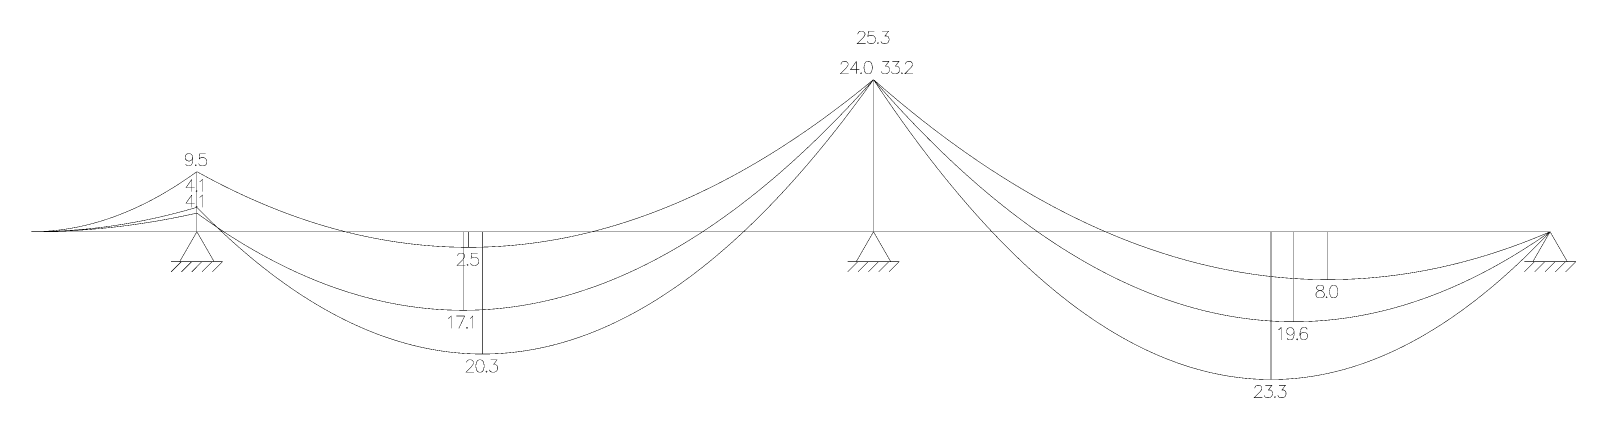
# Model space of a CAD drawing. Header units: millimetres. Extents: x 12132 to 24523, y 5305 to 8244.
import ezdxf

# ---------------------------------------------------------------- set-up
doc = ezdxf.new("R2010")
doc.units = ezdxf.units.MM

# ---------------------------------------------------------------- blocks, each defined once
blk = doc.blocks.new('diag momenti caso 1')
at = {"color": 122, "linetype": 'Continuous', "const_width": 4}
for points in [[(8044.148448, 5243.09993), (8096.155507, 5243.09993), (8067.78802, 5205.275627), (8081.971763, 5205.275627), (8091.427592, 5200.547589), (8096.155507, 5195.819552), (8100.883421, 5181.635438), (8100.883421, 5172.179363), (8096.155507, 5157.995249), (8086.699678, 5148.539173), (8072.515934, 5143.811136), (8058.332191, 5143.811136), (8044.148448, 5148.539173), (8039.420533, 5153.267211), (8034.692619, 5162.723287)], [(8124.522994, 5243.09993), (8176.530053, 5243.09993), (8148.162566, 5205.275627), (8162.346309, 5205.275627), (8171.802138, 5200.547589), (8176.530053, 5195.819552), (8181.257967, 5181.635438), (8181.257967, 5172.179363), (8176.530053, 5157.995249), (8167.074224, 5148.539173), (8152.89048, 5143.811136), (8138.706737, 5143.811136), (8124.522994, 5148.539173), (8119.795079, 5153.267211), (8115.067165, 5162.723287)], [(8228.537112, 5219.459741), (8228.537112, 5224.187779), (8233.265026, 5233.643854), (8237.992941, 5238.371892), (8247.44877, 5243.09993), (8266.360427, 5243.09993), (8275.816256, 5238.371892), (8280.544171, 5233.643854), (8285.272085, 5224.187779), (8285.272085, 5214.731703), (8280.544171, 5205.275627), (8271.088342, 5191.091514), (8223.809197, 5143.811136), (8290, 5143.811136)], [(2546.727462, 4028.702573), (2572.080902, 4010.342074), (2597.434342, 3992.20087), (2622.787782, 3974.278958), (2648.141222, 3956.576341), (2673.494662, 3939.093017), (2698.848102, 3921.828987), (2724.201542, 3904.78425), (2749.554981, 3887.958807), (2774.908421, 3871.352657), (2800.261861, 3854.965801), (2825.615301, 3838.798239), (2850.968741, 3822.84997), (2876.322181, 3807.120995), (2901.675621, 3791.611313), (2927.029061, 3776.320925), (2952.382501, 3761.249831), (2977.735941, 3746.39803), (3003.089381, 3731.765523), (3028.442821, 3717.352309), (3053.796261, 3703.158389), (3079.149701, 3689.183763), (3104.503141, 3675.42843), (3129.856581, 3661.892391), (3155.210021, 3648.575646), (3180.563461, 3635.478194), (3205.9169, 3622.600035), (3231.27034, 3609.941171), (3256.62378, 3597.501599), (3281.97722, 3585.281322), (3307.33066, 3573.280338), (3332.6841, 3561.498647), (3358.03754, 3549.936251), (3383.39098, 3538.593148), (3408.74442, 3527.469338), (3434.09786, 3516.564822), (3459.4513, 3505.8796), (3484.80474, 3495.413671), (3510.15818, 3485.167036), (3535.51162, 3475.139694), (3560.86506, 3465.331646), (3586.2185, 3455.742892), (3611.57194, 3446.373431), (3636.92538, 3437.223264), (3662.278819, 3428.29239), (3687.632259, 3419.58081), (3712.985699, 3411.088524), (3738.339139, 3402.815531), (3763.692579, 3394.761832), (3789.046019, 3386.927427), (3814.399459, 3379.312315), (3839.752899, 3371.916496), (3865.106339, 3364.739972), (3890.459779, 3357.78274), (3915.813219, 3351.044803), (3941.166659, 3344.526159), (3966.520099, 3338.226809), (3991.873539, 3332.146752), (4017.226979, 3326.285989), (4042.580419, 3320.644519), (4067.933859, 3315.222343), (4093.287299, 3310.019461), (4118.640738, 3305.035872), (4143.994178, 3300.271577), (4169.347618, 3295.726575), (4194.701058, 3291.400867), (4220.054498, 3287.294453), (4245.407938, 3283.407332), (4270.761378, 3279.739505), (4296.114818, 3276.290972), (4321.468258, 3273.061732), (4346.821698, 3270.051785), (4372.175138, 3267.261132), (4397.528578, 3264.689773), (4422.882018, 3262.337708), (4448.235458, 3260.204936), (4473.588898, 3258.291457), (4498.942338, 3256.597273), (4524.295778, 3255.122382), (4549.649218, 3253.866784), (4575.002657, 3252.83048), (4600.356097, 3252.01347), (4625.709537, 3251.415753), (4651.062977, 3251.03733), (4676.416417, 3250.8782), (4701.769857, 3250.938364), (4727.123297, 3251.217822), (4752.476737, 3251.716573), (4777.830177, 3252.434618), (4803.183617, 3253.371957), (4828.537057, 3254.528589), (4853.890497, 3255.904514), (4879.243937, 3257.499734), (4904.597377, 3259.314246), (4929.950817, 3261.348053), (4955.304257, 3263.601153), (4980.657697, 3266.073547), (5006.011137, 3268.765234), (5031.364576, 3271.676215), (5056.718016, 3274.806489), (5082.071456, 3278.156057), (5107.424896, 3281.724919), (5132.778336, 3285.513074), (5158.131776, 3289.520523), (5183.485216, 3293.747265), (5208.838656, 3298.193301), (5234.192096, 3302.858631), (5259.545536, 3307.743254), (5284.898976, 3312.847171), (5310.252416, 3318.170382), (5335.605856, 3323.712886), (5360.959296, 3329.474683), (5386.312736, 3335.455775), (5411.666176, 3341.656159), (5437.019616, 3348.075838), (5462.373055, 3354.71481), (5487.726495, 3361.573076), (5513.079935, 3368.650635), (5538.433375, 3375.947488), (5563.786815, 3383.463634), (5589.140255, 3391.199074), (5614.493695, 3399.153808), (5639.847135, 3407.327835), (5665.200575, 3415.721156), (5690.554015, 3424.333771), (5715.907455, 3433.165679), (5741.260895, 3442.21688), (5766.614335, 3451.487376), (5791.967775, 3460.977164), (5817.321215, 3470.686247), (5842.674655, 3480.614623), (5868.028095, 3490.762293), (5893.381535, 3501.129256), (5918.734974, 3511.715513), (5944.088414, 3522.521063), (5969.441854, 3533.545907), (5994.795294, 3544.790045), (6020.148734, 3556.253476), (6045.502174, 3567.936201), (6070.855614, 3579.838219), (6096.209054, 3591.959532), (6121.562494, 3604.300137), (6146.915934, 3616.860036), (6172.269374, 3629.639229), (6197.622814, 3642.637716), (6222.976254, 3655.855496), (6248.329694, 3669.29257), (6273.683134, 3682.948937), (6299.036574, 3696.824598), (6324.390014, 3710.919552), (6349.743454, 3725.2338), (6375.096893, 3739.767342), (6400.450333, 3754.520177), (6425.803773, 3769.492306), (6451.157213, 3784.683728), (6476.510653, 3800.094445), (6501.864093, 3815.724454), (6527.217533, 3831.573757), (6552.570973, 3847.642354), (6577.924413, 3863.930245), (6603.277853, 3880.437429), (6628.631293, 3897.163907), (6653.984733, 3914.109678), (6679.338173, 3931.274743), (6704.691613, 3948.659101), (6730.045053, 3966.262753), (6755.398493, 3984.085699), (6780.751933, 4002.127938), (6806.105373, 4020.389471), (6831.458812, 4038.870298), (6856.812252, 4057.570418), (6882.165692, 4076.489831), (6907.519132, 4095.628539), (6932.872572, 4114.986539), (6958.226012, 4134.563834), (6983.579452, 4154.360422), (7008.932892, 4174.376304), (7034.286332, 4194.611479), (7059.639772, 4215.065948), (7084.993212, 4235.73971), (7110.346652, 4256.632766), (7135.700092, 4277.745116), (7161.053532, 4299.076759), (7186.406972, 4320.627696), (7211.760412, 4342.397927), (7237.113852, 4364.387451), (7262.467292, 4386.596268), (7287.820731, 4409.02438), (7313.174171, 4431.671785), (7338.527611, 4454.538483), (7363.881051, 4477.624475), (7389.234491, 4500.929761), (7414.587931, 4524.45434), (7439.941371, 4548.198213), (7465.294811, 4572.161379), (7490.648251, 4596.343839), (7516.001691, 4620.745593), (7541.355131, 4645.36664), (7566.708571, 4670.206981), (7592.062011, 4695.266616), (7617.415451, 4720.545544), (7642.768891, 4746.043766), (7668.122331, 4771.761281), (7693.475771, 4797.69809), (7718.829211, 4823.854192), (7744.18265, 4850.229588), (7769.53609, 4876.824278), (7794.88953, 4903.638261), (7820.24297, 4930.671538), (7845.59641, 4957.924109), (7870.94985, 4985.395973), (7896.30329, 5013.08713), (7921.65673, 5040.997582), (7947.01017, 5069.127327), (7972.36361, 5097.476365)], [(7972.36361, 5097.476365), (7997.71705, 5068.42986), (8023.07049, 5039.602648), (8048.42393, 5010.994729), (8073.77737, 4982.606105), (8099.13081, 4954.436774), (8124.48425, 4926.486736), (8149.83769, 4898.755992), (8175.19113, 4871.244542), (8200.544569, 4843.952385), (8225.898009, 4816.879522), (8251.251449, 4790.025953), (8276.604889, 4763.391677), (8301.958329, 4736.976695), (8327.311769, 4710.781006), (8352.665209, 4684.804611), (8378.018649, 4659.047509), (8403.372089, 4633.509701), (8428.725529, 4608.191187), (8454.078969, 4583.091967), (8479.432409, 4558.212039), (8504.785849, 4533.551406), (8530.139289, 4509.110066), (8555.492729, 4484.88802), (8580.846169, 4460.885267), (8606.199609, 4437.101808), (8631.553049, 4413.537643), (8656.906488, 4390.192771), (8682.259928, 4367.067192), (8707.613368, 4344.160908), (8732.966808, 4321.473917), (8758.320248, 4299.006219), (8783.673688, 4276.757815), (8809.027128, 4254.728705), (8834.380568, 4232.918888), (8859.734008, 4211.328365), (8885.087448, 4189.957136), (8910.440888, 4168.8052), (8935.794328, 4147.872558), (8961.147768, 4127.159209), (8986.501208, 4106.665154), (9011.854648, 4086.390392), (9037.208088, 4066.334925), (9062.561528, 4046.49875), (9087.914968, 4026.88187), (9113.268407, 4007.484283), (9138.621847, 3988.305989), (9163.975287, 3969.346989), (9189.328727, 3950.607283), (9214.682167, 3932.08687), (9240.035607, 3913.785751), (9265.389047, 3895.703926), (9290.742487, 3877.841394), (9316.095927, 3860.198156), (9341.449367, 3842.774211), (9366.802807, 3825.56956), (9392.156247, 3808.584202), (9417.509687, 3791.818139), (9442.863127, 3775.271368), (9468.216567, 3758.943892), (9493.570007, 3742.835709), (9518.923447, 3726.946819), (9544.276886, 3711.277223), (9569.630326, 3695.826921), (9594.983766, 3680.595912), (9620.337206, 3665.584197), (9645.690646, 3650.791776), (9671.044086, 3636.218648), (9696.397526, 3621.864814), (9721.750966, 3607.730273), (9747.104406, 3593.815026), (9772.457846, 3580.119072), (9797.811286, 3566.642413), (9823.164726, 3553.385046), (9848.518166, 3540.346974), (9873.871606, 3527.528195), (9899.225046, 3514.928709), (9924.578486, 3502.548517), (9949.931926, 3490.387619), (9975.285366, 3478.446014), (10000.638805, 3466.723703), (10025.992245, 3455.220686), (10051.345685, 3443.936962), (10076.699125, 3432.872532), (10102.052565, 3422.027395), (10127.406005, 3411.401552), (10152.759445, 3400.995002), (10178.112885, 3390.807747), (10203.466325, 3380.839784), (10228.819765, 3371.091116), (10254.173205, 3361.561741), (10279.526645, 3352.251659), (10304.880085, 3343.160871), (10330.233525, 3334.289377), (10355.586965, 3325.637176), (10380.940405, 3317.204269), (10406.293845, 3308.990656), (10431.647285, 3300.996336), (10457.000724, 3293.22131), (10482.354164, 3285.665577), (10507.707604, 3278.329138), (10533.061044, 3271.211993), (10558.414484, 3264.314141), (10583.767924, 3257.635582), (10609.121364, 3251.176318), (10634.474804, 3244.936347), (10659.828244, 3238.915669), (10685.181684, 3233.114285), (10710.535124, 3227.532195), (10735.888564, 3222.169398), (10761.242004, 3217.025895), (10786.595444, 3212.101686), (10811.948884, 3207.39677), (10837.302324, 3202.911148), (10862.655764, 3198.644819), (10888.009204, 3194.597784), (10913.362643, 3190.770043), (10938.716083, 3187.161595), (10964.069523, 3183.772441), (10989.422963, 3180.60258), (11014.776403, 3177.652013), (11040.129843, 3174.920739), (11065.483283, 3172.40876), (11090.836723, 3170.116073), (11116.190163, 3168.042681), (11141.543603, 3166.188582), (11166.897043, 3164.553776), (11192.250483, 3163.138264), (11217.603923, 3161.942046), (11242.957363, 3160.965121), (11268.310803, 3160.20749), (11293.664243, 3159.669153), (11319.017683, 3159.350109), (11344.371123, 3159.250359), (11369.724562, 3159.369902), (11395.078002, 3159.708739), (11420.431442, 3160.26687), (11445.784882, 3161.044294), (11471.138322, 3162.041012), (11496.491762, 3163.257023), (11521.845202, 3164.692328), (11547.198642, 3166.346926), (11572.552082, 3168.220819), (11597.905522, 3170.314004), (11623.258962, 3172.626484), (11648.612402, 3175.158257), (11673.965842, 3177.909323), (11699.319282, 3180.879683), (11724.672722, 3184.069337), (11750.026162, 3187.478284), (11775.379602, 3191.106525), (11800.733042, 3194.95406), (11826.086481, 3199.020888), (11851.439921, 3203.30701), (11876.793361, 3207.812425), (11902.146801, 3212.537134), (11927.500241, 3217.481137), (11952.853681, 3222.644433), (11978.207121, 3228.027023), (12003.560561, 3233.628906), (12028.914001, 3239.450083), (12054.267441, 3245.490553), (12079.620881, 3251.750318), (12104.974321, 3258.229375), (12130.327761, 3264.927727), (12155.681201, 3271.845372), (12181.034641, 3278.98231), (12206.388081, 3286.338542), (12231.741521, 3293.914068), (12257.094961, 3301.708888), (12282.4484, 3309.723001), (12307.80184, 3317.956407), (12333.15528, 3326.409107), (12358.50872, 3335.081101), (12383.86216, 3343.972388), (12409.2156, 3353.082969), (12434.56904, 3362.412844), (12459.92248, 3371.962012), (12485.27592, 3381.730474), (12510.62936, 3391.718229), (12535.9828, 3401.925278), (12561.33624, 3412.351621), (12586.68968, 3422.997257), (12612.04312, 3433.862187), (12637.39656, 3444.94641), (12662.75, 3456.249927), (12688.10344, 3467.772737), (12713.45688, 3479.514842), (12738.810319, 3491.476239), (12764.163759, 3503.656931), (12789.517199, 3516.056916), (12814.870639, 3528.676194), (12840.224079, 3541.514766), (12865.577519, 3554.572632), (12890.930959, 3567.849792), (12916.284399, 3581.346245), (12941.637839, 3595.061991), (12966.991279, 3608.997031), (12992.344719, 3623.151365), (13017.698159, 3637.524992), (13043.051599, 3652.117913), (13068.405039, 3666.930128), (13093.758479, 3681.961636), (13119.111919, 3697.212438), (13144.465359, 3712.682533), (13169.818799, 3728.371922), (13195.172238, 3744.280605), (13220.525678, 3760.408581), (13245.879118, 3776.755851), (13271.232558, 3793.322414), (13296.585998, 3810.108271), (13321.939438, 3827.113422), (13347.292878, 3844.337866), (13372.646318, 3861.781604), (13397.999758, 3879.444635)], [(7972.36361, 3879.444635), (7972.36361, 5097.476365)], [(8200.169625, 5153.267211), (8195.441711, 5148.539173), (8200.169625, 5143.811136), (8204.897539, 5148.539173), (8200.169625, 5153.267211)], [(2506.540189, 4174.326138), (2459.261044, 4108.133608), (2530.179761, 4108.133608)], [(2506.540189, 4174.326138), (2506.540189, 4075.037343)], [(2568.003077, 4155.413986), (2577.458906, 4160.142024), (2591.642649, 4174.326138), (2591.642649, 4075.037343)], [(2546.727462, 4028.702573), (2521.657137, 4023.123333), (2496.586812, 4017.650365), (2471.516487, 4012.283668), (2446.446162, 4007.023243), (2421.375837, 4001.869088), (2396.305512, 3996.821205), (2371.235188, 3991.879593), (2346.164863, 3987.044252), (2321.094538, 3982.315182), (2296.024213, 3977.692384), (2270.953888, 3973.175857), (2245.883563, 3968.765601), (2220.813238, 3964.461616), (2195.742913, 3960.263903), (2170.672588, 3956.172461), (2145.602263, 3952.18729), (2120.531939, 3948.30839), (2095.461614, 3944.535761), (2070.391289, 3940.869404), (2045.320964, 3937.309318), (2020.250639, 3933.855503), (1995.180314, 3930.507959), (1970.109989, 3927.266687), (1945.039664, 3924.131686), (1919.969339, 3921.102956), (1894.899014, 3918.180497), (1869.82869, 3915.36431), (1844.758365, 3912.654393), (1819.68804, 3910.050748), (1794.617715, 3907.553374), (1769.54739, 3905.162272), (1744.477065, 3902.87744), (1719.40674, 3900.69888), (1694.336415, 3898.626591), (1669.26609, 3896.660574), (1644.195765, 3894.800827), (1619.12544, 3893.047352), (1594.055116, 3891.400148), (1568.984791, 3889.859215), (1543.914466, 3888.424554), (1518.844141, 3887.096163), (1493.773816, 3885.874044), (1468.703491, 3884.758196), (1443.633166, 3883.74862), (1418.562841, 3882.845314), (1393.492516, 3882.04828), (1368.422191, 3881.357517), (1343.351867, 3880.773025), (1318.281542, 3880.294805), (1293.211217, 3879.922855), (1268.140892, 3879.657177), (1243.070567, 3879.497771), (1218.000242, 3879.444635)], [(2544.363505, 4084.493419), (2539.63559, 4079.765381), (2544.363505, 4075.037343), (2549.091419, 4079.765381), (2544.363505, 4084.493419)], [(2546.727462, 3879.444635), (2546.727462, 4028.702573)], [(4682.137322, 3879.444635), (4682.137322, 3250.872617)], [(11343.226942, 3879.444635), (11343.226942, 3159.250135)], [(11217.937208, 3094.003214), (11227.393037, 3098.731251), (11241.576781, 3112.915365), (11241.576781, 3013.626571)], [(11345.590899, 3079.8191), (11340.862984, 3065.634987), (11331.407155, 3056.178911), (11317.223412, 3051.450873), (11312.495497, 3051.450873), (11298.311754, 3056.178911), (11288.855925, 3065.634987), (11284.128011, 3079.8191), (11284.128011, 3084.547138), (11288.855925, 3098.731251), (11298.311754, 3108.187327), (11312.495497, 3112.915365), (11317.223412, 3112.915365), (11331.407155, 3108.187327), (11340.862984, 3098.731251), (11345.590899, 3079.8191), (11345.590899, 3056.178911), (11340.862984, 3032.538722), (11331.407155, 3018.354609), (11317.223412, 3013.626571), (11307.767583, 3013.626571), (11293.58384, 3018.354609), (11288.855925, 3027.810684)], [(11449.605017, 3098.731251), (11444.877102, 3108.187327), (11430.693359, 3112.915365), (11421.23753, 3112.915365), (11407.053787, 3108.187327), (11397.597958, 3094.003214), (11392.870043, 3070.363025), (11392.870043, 3046.722835), (11397.597958, 3027.810684), (11407.053787, 3018.354609), (11421.23753, 3013.626571), (11425.965445, 3013.626571), (11440.149188, 3018.354609), (11449.605017, 3027.810684), (11454.332931, 3041.994798), (11454.332931, 3046.722835), (11449.605017, 3060.906949), (11440.149188, 3070.363025), (11425.965445, 3075.091062), (11421.23753, 3075.091062), (11407.053787, 3070.363025), (11397.597958, 3060.906949), (11392.870043, 3046.722835)], [(11369.230471, 3023.082646), (11364.502557, 3018.354609), (11369.230471, 3013.626571), (11373.958386, 3018.354609), (11369.230471, 3023.082646)]]:
    blk.add_lwpolyline(points, dxfattribs=at)
at = {"color": 56, "linetype": 'Continuous', "const_width": 4}
for points in [[(2546.727462, 3879.444635), (1218.000242, 3879.444635)], [(2546.727462, 3879.444635), (7972.36361, 3879.444635)], [(7972.36361, 3879.444635), (13397.999758, 3879.444635)]]:
    blk.add_lwpolyline(points, dxfattribs=at)
at = {"color": 170, "linetype": 'Continuous', "const_width": 4}
for points in [[(1218.000242, 3879.444635), (1218.000242, 3879.444635)], [(1218.000242, 3879.444635), (1218.000242, 3879.444635)], [(13397.999758, 3879.444635), (13397.999758, 3879.444635)]]:
    blk.add_lwpolyline(points, dxfattribs=at)
at = {"color": 96, "linetype": 'Continuous', "const_width": 4}
for points in [[(2408.831336, 3640.593029), (2546.727462, 3879.444635), (2684.623588, 3640.593029)], [(7834.467484, 3640.593029), (7972.36361, 3879.444635), (8110.259736, 3640.593029)], [(13260.103632, 3640.593029), (13397.999758, 3879.444635), (13535.895884, 3640.593029)], [(2339.885341, 3640.593029), (2753.569583, 3640.593029)], [(2422.623844, 3640.593029), (2339.885341, 3557.852368)], [(2505.362347, 3640.593029), (2422.623844, 3557.852368)], [(2588.10085, 3640.593029), (2505.362347, 3557.852368)], [(2670.839353, 3640.593029), (2588.10085, 3557.852368)], [(2753.577857, 3640.593029), (2670.839353, 3557.852368)], [(7765.521489, 3640.593029), (8179.205731, 3640.593029)], [(7848.259992, 3640.593029), (7765.521489, 3557.852368)], [(7930.998495, 3640.593029), (7848.259992, 3557.852368)], [(8013.736998, 3640.593029), (7930.998495, 3557.852368)], [(8096.475502, 3640.593029), (8013.736998, 3557.852368)], [(8179.214005, 3640.593029), (8096.475502, 3557.852368)], [(13191.157637, 3640.593029), (13604.841879, 3640.593029)], [(13273.89614, 3640.593029), (13191.157637, 3557.852368)], [(13356.634643, 3640.593029), (13273.89614, 3557.852368)], [(13439.373146, 3640.593029), (13356.634643, 3557.852368)], [(13522.11165, 3640.593029), (13439.373146, 3557.852368)], [(13604.850153, 3640.593029), (13522.11165, 3557.852368)]]:
    blk.add_lwpolyline(points, dxfattribs=at)
at = {"linetype": 'Continuous', "const_width": 4}
for points in [[(4561.575504, 3185.625696), (4571.031333, 3190.353733), (4585.215076, 3204.537847), (4585.215076, 3105.249053)], [(4627.766306, 3204.537847), (4693.957109, 3204.537847)], [(4693.957109, 3204.537847), (4646.677964, 3105.249053)], [(4712.868766, 3114.705128), (4708.140852, 3109.977091), (4712.868766, 3105.249053), (4717.596681, 3109.977091), (4712.868766, 3114.705128)], [(4736.508339, 3185.625696), (4745.964168, 3190.353733), (4760.147911, 3204.537847), (4760.147911, 3105.249053)]]:
    blk.add_lwpolyline(points, dxfattribs=at)
blk = doc.blocks.new('diag momenti caso 2')
at = {"linetype": 'Continuous', "const_width": 4}
for points in [[(7712.345962, 5219.459741), (7712.345962, 5224.187779), (7717.073877, 5233.643854), (7721.801791, 5238.371892), (7731.25762, 5243.09993), (7750.169278, 5243.09993), (7759.625107, 5238.371892), (7764.353021, 5233.643854), (7769.080936, 5224.187779), (7769.080936, 5214.731703), (7764.353021, 5205.275627), (7754.897192, 5191.091514), (7707.618048, 5143.811136), (7773.80885, 5143.811136)], [(7835.271738, 5243.09993), (7787.992594, 5176.9074), (7858.911311, 5176.9074)], [(7835.271738, 5243.09993), (7835.271738, 5143.811136)], [(7925.102113, 5243.09993), (7910.91837, 5238.371892), (7901.462541, 5224.187779), (7896.734626, 5200.547589), (7896.734626, 5186.363476), (7901.462541, 5162.723287), (7910.91837, 5148.539173), (7925.102113, 5143.811136), (7934.557942, 5143.811136), (7948.741685, 5148.539173), (7958.197514, 5162.723287), (7962.925429, 5186.363476), (7962.925429, 5200.547589), (7958.197514, 5224.187779), (7948.741685, 5238.371892), (7934.557942, 5243.09993), (7925.102113, 5243.09993)], [(2546.727462, 4360.580246), (2572.080902, 4346.573559), (2597.434342, 4332.730723), (2622.787782, 4319.051737), (2648.141222, 4305.536603), (2673.494662, 4292.18532), (2698.848102, 4278.997888), (2724.201542, 4265.974306), (2749.554981, 4253.114576), (2774.908421, 4240.418696), (2800.261861, 4227.886668), (2825.615301, 4215.51849), (2850.968741, 4203.314164), (2876.322181, 4191.273688), (2901.675621, 4179.397064), (2927.029061, 4167.68429), (2952.382501, 4156.135367), (2977.735941, 4144.750295), (3003.089381, 4133.529074), (3028.442821, 4122.471705), (3053.796261, 4111.578186), (3079.149701, 4100.848518), (3104.503141, 4090.282701), (3129.856581, 4079.880735), (3155.210021, 4069.64262), (3180.563461, 4059.568355), (3205.9169, 4049.657942), (3231.27034, 4039.91138), (3256.62378, 4030.328669), (3281.97722, 4020.909808), (3307.33066, 4011.654799), (3332.6841, 4002.563641), (3358.03754, 3993.636333), (3383.39098, 3984.872877), (3408.74442, 3976.273271), (3434.09786, 3967.837517), (3459.4513, 3959.565613), (3484.80474, 3951.457561), (3510.15818, 3943.513359), (3535.51162, 3935.733008), (3560.86506, 3928.116508), (3586.2185, 3920.663859), (3611.57194, 3913.375062), (3636.92538, 3906.250115), (3662.278819, 3899.289019), (3687.632259, 3892.491774), (3712.985699, 3885.85838), (3738.339139, 3879.388837), (3763.692579, 3873.083145), (3789.046019, 3866.941303), (3814.399459, 3860.963313), (3839.752899, 3855.149174), (3865.106339, 3849.498886), (3890.459779, 3844.012448), (3915.813219, 3838.689862), (3941.166659, 3833.531126), (3966.520099, 3828.536242), (3991.873539, 3823.705208), (4017.226979, 3819.038026), (4042.580419, 3814.534694), (4067.933859, 3810.195214), (4093.287299, 3806.019584), (4118.640738, 3802.007805), (4143.994178, 3798.159878), (4169.347618, 3794.475801), (4194.701058, 3790.955575), (4220.054498, 3787.5992), (4245.407938, 3784.406676), (4270.761378, 3781.378003), (4296.114818, 3778.513181), (4321.468258, 3775.81221), (4346.821698, 3773.27509), (4372.175138, 3770.901821), (4397.528578, 3768.692402), (4422.882018, 3766.646835), (4448.235458, 3764.765119), (4473.588898, 3763.047254), (4498.942338, 3761.493239), (4524.295778, 3760.103076), (4549.649218, 3758.876763), (4575.002657, 3757.814302), (4600.356097, 3756.915691), (4625.709537, 3756.180932), (4651.062977, 3755.610023), (4676.416417, 3755.202965), (4701.769857, 3754.959759), (4727.123297, 3754.880403), (4752.476737, 3754.964898), (4777.830177, 3755.213244), (4803.183617, 3755.625441), (4828.537057, 3756.201489), (4853.890497, 3756.941388), (4879.243937, 3757.845138), (4904.597377, 3758.912739), (4929.950817, 3760.144191), (4955.304257, 3761.539494), (4980.657697, 3763.098648), (5006.011137, 3764.821653), (5031.364576, 3766.708508), (5056.718016, 3768.759215), (5082.071456, 3770.973773), (5107.424896, 3773.352181), (5132.778336, 3775.894441), (5158.131776, 3778.600551), (5183.485216, 3781.470513), (5208.838656, 3784.504325), (5234.192096, 3787.701989), (5259.545536, 3791.063503), (5284.898976, 3794.588868), (5310.252416, 3798.278084), (5335.605856, 3802.131152), (5360.959296, 3806.14807), (5386.312736, 3810.328839), (5411.666176, 3814.673459), (5437.019616, 3819.18193), (5462.373055, 3823.854252), (5487.726495, 3828.690425), (5513.079935, 3833.690449), (5538.433375, 3838.854324), (5563.786815, 3844.18205), (5589.140255, 3849.673626), (5614.493695, 3855.329054), (5639.847135, 3861.148333), (5665.200575, 3867.131462), (5690.554015, 3873.278443), (5715.907455, 3879.589274), (5741.260895, 3886.063957), (5766.614335, 3892.70249), (5791.967775, 3899.504875), (5817.321215, 3906.47111), (5842.674655, 3913.601197), (5868.028095, 3920.895134), (5893.381535, 3928.352922), (5918.734974, 3935.974561), (5944.088414, 3943.760052), (5969.441854, 3951.709393), (5994.795294, 3959.822585), (6020.148734, 3968.099628), (6045.502174, 3976.540522), (6070.855614, 3985.145267), (6096.209054, 3993.913863), (6121.562494, 4002.846309), (6146.915934, 4011.942607), (6172.269374, 4021.202756), (6197.622814, 4030.626756), (6222.976254, 4040.214607), (6248.329694, 4049.966308), (6273.683134, 4059.881861), (6299.036574, 4069.961264), (6324.390014, 4080.204519), (6349.743454, 4090.611624), (6375.096893, 4101.182581), (6400.450333, 4111.917388), (6425.803773, 4122.816046), (6451.157213, 4133.878556), (6476.510653, 4145.104916), (6501.864093, 4156.495127), (6527.217533, 4168.049189), (6552.570973, 4179.767103), (6577.924413, 4191.648867), (6603.277853, 4203.694482), (6628.631293, 4215.903948), (6653.984733, 4228.277265), (6679.338173, 4240.814433), (6704.691613, 4253.515451), (6730.045053, 4266.380321), (6755.398493, 4279.409042), (6780.751933, 4292.601614), (6806.105373, 4305.958037), (6831.458812, 4319.47831), (6856.812252, 4333.162435), (6882.165692, 4347.01041), (6907.519132, 4361.022237), (6932.872572, 4375.197914), (6958.226012, 4389.537443), (6983.579452, 4404.040822), (7008.932892, 4418.708053), (7034.286332, 4433.539134), (7059.639772, 4448.534066), (7084.993212, 4463.692849), (7110.346652, 4479.015484), (7135.700092, 4494.501969), (7161.053532, 4510.152305), (7186.406972, 4525.966492), (7211.760412, 4541.94453), (7237.113852, 4558.086419), (7262.467292, 4574.392159), (7287.820731, 4590.86175), (7313.174171, 4607.495191), (7338.527611, 4624.292484), (7363.881051, 4641.253628), (7389.234491, 4658.378623), (7414.587931, 4675.667468), (7439.941371, 4693.120165), (7465.294811, 4710.736713), (7490.648251, 4728.517111), (7516.001691, 4746.461361), (7541.355131, 4764.569461), (7566.708571, 4782.841412), (7592.062011, 4801.277215), (7617.415451, 4819.876868), (7642.768891, 4838.640372), (7668.122331, 4857.567728), (7693.475771, 4876.658934), (7718.829211, 4895.913991), (7744.18265, 4915.332899), (7769.53609, 4934.915658), (7794.88953, 4954.662268), (7820.24297, 4974.572729), (7845.59641, 4994.647041), (7870.94985, 5014.885204), (7896.30329, 5035.287218), (7921.65673, 5055.853083), (7947.01017, 5076.582798), (7972.36361, 5097.476365)], [(7873.095054, 5153.267211), (7868.36714, 5148.539173), (7873.095054, 5143.811136), (7877.822968, 5148.539173), (7873.095054, 5153.267211)], [(7972.36361, 5097.476365), (7997.71705, 5059.438051), (8023.07049, 5021.703461), (8048.42393, 4984.272595), (8073.77737, 4947.145452), (8099.13081, 4910.322033), (8124.48425, 4873.802338), (8149.83769, 4837.586367), (8175.19113, 4801.674119), (8200.544569, 4766.065595), (8225.898009, 4730.760795), (8251.251449, 4695.759719), (8276.604889, 4661.062366), (8301.958329, 4626.668737), (8327.311769, 4592.578831), (8352.665209, 4558.79265), (8378.018649, 4525.310192), (8403.372089, 4492.131458), (8428.725529, 4459.256447), (8454.078969, 4426.685161), (8479.432409, 4394.417598), (8504.785849, 4362.453758), (8530.139289, 4330.793643), (8555.492729, 4299.437251), (8580.846169, 4268.384583), (8606.199609, 4237.635639), (8631.553049, 4207.190418), (8656.906488, 4177.048921), (8682.259928, 4147.211148), (8707.613368, 4117.677098), (8732.966808, 4088.446773), (8758.320248, 4059.520171), (8783.673688, 4030.897292), (8809.027128, 4002.578138), (8834.380568, 3974.562707), (8859.734008, 3946.851), (8885.087448, 3919.443016), (8910.440888, 3892.338757), (8935.794328, 3865.538221), (8961.147768, 3839.041409), (8986.501208, 3812.84832), (9011.854648, 3786.958955), (9037.208088, 3761.373314), (9062.561528, 3736.091397), (9087.914968, 3711.113203), (9113.268407, 3686.438734), (9138.621847, 3662.067987), (9163.975287, 3638.000965), (9189.328727, 3614.237666), (9214.682167, 3590.778091), (9240.035607, 3567.62224), (9265.389047, 3544.770113), (9290.742487, 3522.221709), (9316.095927, 3499.977029), (9341.449367, 3478.036072), (9366.802807, 3456.39884), (9392.156247, 3435.065331), (9417.509687, 3414.035546), (9442.863127, 3393.309484), (9468.216567, 3372.887147), (9493.570007, 3352.768533), (9518.923447, 3332.953642), (9544.276886, 3313.442476), (9569.630326, 3294.235033), (9594.983766, 3275.331314), (9620.337206, 3256.731319), (9645.690646, 3238.435047), (9671.044086, 3220.442499), (9696.397526, 3202.753675), (9721.750966, 3185.368574), (9747.104406, 3168.287198), (9772.457846, 3151.509545), (9797.811286, 3135.035615), (9823.164726, 3118.86541), (9848.518166, 3102.998928), (9873.871606, 3087.43617), (9899.225046, 3072.177135), (9924.578486, 3057.221825), (9949.931926, 3042.570238), (9975.285366, 3028.222375), (10000.638805, 3014.178235), (10025.992245, 3000.437819), (10051.345685, 2987.001127), (10076.699125, 2973.868159), (10102.052565, 2961.038914), (10127.406005, 2948.513393), (10152.759445, 2936.291596), (10178.112885, 2924.373523), (10203.466325, 2912.759173), (10228.819765, 2901.448547), (10254.173205, 2890.441645), (10279.526645, 2879.738467), (10304.880085, 2869.339012), (10330.233525, 2859.243281), (10355.586965, 2849.451273), (10380.940405, 2839.96299), (10406.293845, 2830.77843), (10431.647285, 2821.897594), (10457.000724, 2813.320481), (10482.354164, 2805.047092), (10507.707604, 2797.077427), (10533.061044, 2789.411486), (10558.414484, 2782.049269), (10583.767924, 2774.990775), (10609.121364, 2768.236005), (10634.474804, 2761.784958), (10659.828244, 2755.637636), (10685.181684, 2749.794037), (10710.535124, 2744.254162), (10735.888564, 2739.01801), (10761.242004, 2734.085582), (10786.595444, 2729.456878), (10811.948884, 2725.131898), (10837.302324, 2721.110642), (10862.655764, 2717.393109), (10888.009204, 2713.9793), (10913.362643, 2710.869214), (10938.716083, 2708.062853), (10964.069523, 2705.560215), (10989.422963, 2703.3613), (11014.776403, 2701.46611), (11040.129843, 2699.874643), (11065.483283, 2698.5869), (11090.836723, 2697.602881), (11116.190163, 2696.922585), (11141.543603, 2696.546013), (11166.897043, 2696.473165), (11192.250483, 2696.704041), (11217.603923, 2697.23864), (11242.957363, 2698.076963), (11268.310803, 2699.21901), (11293.664243, 2700.66478), (11319.017683, 2702.414274), (11344.371123, 2704.467492), (11369.724562, 2706.824434), (11395.078002, 2709.485099), (11420.431442, 2712.449489), (11445.784882, 2715.717601), (11471.138322, 2719.289438), (11496.491762, 2723.164998), (11521.845202, 2727.344282), (11547.198642, 2731.82729), (11572.552082, 2736.614021), (11597.905522, 2741.704477), (11623.258962, 2747.098655), (11648.612402, 2752.796558), (11673.965842, 2758.798184), (11699.319282, 2765.103534), (11724.672722, 2771.712608), (11750.026162, 2778.625406), (11775.379602, 2785.841927), (11800.733042, 2793.362172), (11826.086481, 2801.186141), (11851.439921, 2809.313833), (11876.793361, 2817.745249), (11902.146801, 2826.480389), (11927.500241, 2835.519253), (11952.853681, 2844.86184), (11978.207121, 2854.508151), (12003.560561, 2864.458186), (12028.914001, 2874.711944), (12054.267441, 2885.269427), (12079.620881, 2896.130633), (12104.974321, 2907.295562), (12130.327761, 2918.764216), (12155.681201, 2930.536593), (12181.034641, 2942.612694), (12206.388081, 2954.992518), (12231.741521, 2967.676067), (12257.094961, 2980.663339), (12282.4484, 2993.954334), (12307.80184, 3007.549054), (12333.15528, 3021.447497), (12358.50872, 3035.649664), (12383.86216, 3050.155555), (12409.2156, 3064.965169), (12434.56904, 3080.078507), (12459.92248, 3095.495569), (12485.27592, 3111.216354), (12510.62936, 3127.240864), (12535.9828, 3143.569097), (12561.33624, 3160.201053), (12586.68968, 3177.136734), (12612.04312, 3194.376138), (12637.39656, 3211.919266), (12662.75, 3229.766118), (12688.10344, 3247.916693), (12713.45688, 3266.370992), (12738.810319, 3285.129015), (12764.163759, 3304.190761), (12789.517199, 3323.556232), (12814.870639, 3343.225425), (12840.224079, 3363.198343), (12865.577519, 3383.474985), (12890.930959, 3404.05535), (12916.284399, 3424.939439), (12941.637839, 3446.127251), (12966.991279, 3467.618788), (12992.344719, 3489.414048), (13017.698159, 3511.513031), (13043.051599, 3533.915739), (13068.405039, 3556.62217), (13093.758479, 3579.632325), (13119.111919, 3602.946204), (13144.465359, 3626.563806), (13169.818799, 3650.485132), (13195.172238, 3674.710182), (13220.525678, 3699.238956), (13245.879118, 3724.071453), (13271.232558, 3749.207674), (13296.585998, 3774.647619), (13321.939438, 3800.391287), (13347.292878, 3826.438679), (13372.646318, 3852.789795), (13397.999758, 3879.444635)], [(7972.36361, 3879.444635), (7972.36361, 5097.476365)], [(2513.632061, 4473.107546), (2508.904146, 4458.923432), (2499.448317, 4449.467357), (2485.264574, 4444.739319), (2480.536659, 4444.739319), (2466.352916, 4449.467357), (2456.897087, 4458.923432), (2452.169173, 4473.107546), (2452.169173, 4477.835584), (2456.897087, 4492.019697), (2466.352916, 4501.475773), (2480.536659, 4506.203811), (2485.264574, 4506.203811), (2499.448317, 4501.475773), (2508.904146, 4492.019697), (2513.632061, 4473.107546), (2513.632061, 4449.467357), (2508.904146, 4425.827168), (2499.448317, 4411.643054), (2485.264574, 4406.915016), (2475.808745, 4406.915016), (2461.625002, 4411.643054), (2456.897087, 4421.09913)], [(2617.646179, 4506.203811), (2570.367034, 4506.203811), (2565.63912, 4463.65147), (2570.367034, 4468.379508), (2584.550778, 4473.107546), (2598.734521, 4473.107546), (2612.918264, 4468.379508), (2622.374093, 4458.923432), (2627.102008, 4444.739319), (2627.102008, 4435.283243), (2622.374093, 4421.09913), (2612.918264, 4411.643054), (2598.734521, 4406.915016), (2584.550778, 4406.915016), (2570.367034, 4411.643054), (2565.63912, 4416.371092), (2560.911205, 4425.827168)], [(2546.727462, 4360.580246), (2521.657137, 4342.595469), (2496.586812, 4324.953259), (2471.516487, 4307.653616), (2446.446162, 4290.69654), (2421.375837, 4274.082032), (2396.305512, 4257.81009), (2371.235188, 4241.880716), (2346.164863, 4226.293909), (2321.094538, 4211.04967), (2296.024213, 4196.147997), (2270.953888, 4181.588892), (2245.883563, 4167.372354), (2220.813238, 4153.498383), (2195.742913, 4139.966979), (2170.672588, 4126.778142), (2145.602263, 4113.931873), (2120.531939, 4101.428171), (2095.461614, 4089.267036), (2070.391289, 4077.448468), (2045.320964, 4065.972467), (2020.250639, 4054.839033), (1995.180314, 4044.048167), (1970.109989, 4033.599868), (1945.039664, 4023.494136), (1919.969339, 4013.730971), (1894.899014, 4004.310374), (1869.82869, 3995.232343), (1844.758365, 3986.49688), (1819.68804, 3978.103984), (1794.617715, 3970.053655), (1769.54739, 3962.345894), (1744.477065, 3954.980699), (1719.40674, 3947.958072), (1694.336415, 3941.278012), (1669.26609, 3934.940519), (1644.195765, 3928.945593), (1619.12544, 3923.293235), (1594.055116, 3917.983443), (1568.984791, 3913.016219), (1543.914466, 3908.391562), (1518.844141, 3904.109472), (1493.773816, 3900.16995), (1468.703491, 3896.572994), (1443.633166, 3893.318606), (1418.562841, 3890.406785), (1393.492516, 3887.837531), (1368.422191, 3885.610844), (1343.351867, 3883.726725), (1318.281542, 3882.185172), (1293.211217, 3880.986187), (1268.140892, 3880.129769), (1243.070567, 3879.615919), (1218.000242, 3879.444635)], [(2537.271633, 4416.371092), (2532.543719, 4411.643054), (2537.271633, 4406.915016), (2541.999547, 4411.643054), (2537.271633, 4416.371092)], [(2546.727462, 3879.444635), (2546.727462, 4360.580246)], [(4726.725673, 3879.444635), (4726.725673, 3754.880383)], [(11160.301346, 3879.444635), (11160.301346, 2696.462887)], [(4636.895298, 3684.905423), (4636.895298, 3689.633461), (4641.623212, 3699.089537), (4646.351127, 3703.817574), (4655.806956, 3708.545612), (4674.718614, 3708.545612), (4684.174443, 3703.817574), (4688.902357, 3699.089537), (4693.630271, 3689.633461), (4693.630271, 3680.177385), (4688.902357, 3670.72131), (4679.446528, 3656.537196), (4632.167383, 3609.256818), (4698.358186, 3609.256818)], [(4717.269844, 3618.712894), (4712.541929, 3613.984856), (4717.269844, 3609.256818), (4721.997758, 3613.984856), (4717.269844, 3618.712894)], [(4797.64439, 3708.545612), (4750.365245, 3708.545612), (4745.637331, 3665.993272), (4750.365245, 3670.72131), (4764.548988, 3675.449347), (4778.732732, 3675.449347), (4792.916475, 3670.72131), (4802.372304, 3661.265234), (4807.100219, 3647.081121), (4807.100219, 3637.625045), (4802.372304, 3623.440931), (4792.916475, 3613.984856), (4778.732732, 3609.256818), (4764.548988, 3609.256818), (4750.365245, 3613.984856), (4745.637331, 3618.712894), (4740.909416, 3628.168969)], [(11030.283699, 2626.487928), (11030.283699, 2631.215966), (11035.011613, 2640.672041), (11039.739528, 2645.400079), (11049.195357, 2650.128117), (11068.107014, 2650.128117), (11077.562843, 2645.400079), (11082.290758, 2640.672041), (11087.018672, 2631.215966), (11087.018672, 2621.75989), (11082.290758, 2612.303814), (11072.834929, 2598.119701), (11025.555784, 2550.839323), (11091.746587, 2550.839323)], [(11115.386159, 2650.128117), (11167.393218, 2650.128117), (11139.025731, 2612.303814), (11153.209475, 2612.303814), (11162.665304, 2607.575776), (11167.393218, 2602.847739), (11172.121133, 2588.663625), (11172.121133, 2579.20755), (11167.393218, 2565.023436), (11157.937389, 2555.56736), (11143.753646, 2550.839323), (11129.569902, 2550.839323), (11115.386159, 2555.56736), (11110.658245, 2560.295398), (11105.93033, 2569.751474)], [(11224.128192, 2650.128117), (11276.135251, 2650.128117), (11247.767764, 2612.303814), (11261.951507, 2612.303814), (11271.407336, 2607.575776), (11276.135251, 2602.847739), (11280.863165, 2588.663625), (11280.863165, 2579.20755), (11276.135251, 2565.023436), (11266.679422, 2555.56736), (11252.495678, 2550.839323), (11238.311935, 2550.839323), (11224.128192, 2555.56736), (11219.400277, 2560.295398), (11214.672363, 2569.751474)], [(11191.03279, 2560.295398), (11186.304876, 2555.56736), (11191.03279, 2550.839323), (11195.760705, 2555.56736), (11191.03279, 2560.295398)]]:
    blk.add_lwpolyline(points, dxfattribs=at)
at = {"color": 56, "linetype": 'Continuous', "const_width": 4}
for points in [[(2546.727462, 3879.444635), (1218.000242, 3879.444635)], [(2546.727462, 3879.444635), (7972.36361, 3879.444635)], [(7972.36361, 3879.444635), (13397.999758, 3879.444635)]]:
    blk.add_lwpolyline(points, dxfattribs=at)
at = {"color": 170, "linetype": 'Continuous', "const_width": 4}
for points in [[(1218.000242, 3879.444635), (1218.000242, 3879.444635)], [(1218.000242, 3879.444635), (1218.000242, 3879.444635)], [(13397.999758, 3879.444635), (13397.999758, 3879.444635)]]:
    blk.add_lwpolyline(points, dxfattribs=at)
at = {"color": 96, "linetype": 'Continuous', "const_width": 4}
for points in [[(2408.831336, 3640.593029), (2546.727462, 3879.444635), (2684.623588, 3640.593029)], [(7834.467484, 3640.593029), (7972.36361, 3879.444635), (8110.259736, 3640.593029)], [(13260.103632, 3640.593029), (13397.999758, 3879.444635), (13535.895884, 3640.593029)], [(2339.885341, 3640.593029), (2753.569583, 3640.593029)], [(2422.623844, 3640.593029), (2339.885341, 3557.852368)], [(2505.362347, 3640.593029), (2422.623844, 3557.852368)], [(2588.10085, 3640.593029), (2505.362347, 3557.852368)], [(2670.839353, 3640.593029), (2588.10085, 3557.852368)], [(2753.577857, 3640.593029), (2670.839353, 3557.852368)], [(7765.521489, 3640.593029), (8179.205731, 3640.593029)], [(7848.259992, 3640.593029), (7765.521489, 3557.852368)], [(7930.998495, 3640.593029), (7848.259992, 3557.852368)], [(8013.736998, 3640.593029), (7930.998495, 3557.852368)], [(8096.475502, 3640.593029), (8013.736998, 3557.852368)], [(8179.214005, 3640.593029), (8096.475502, 3557.852368)], [(13191.157637, 3640.593029), (13604.841879, 3640.593029)], [(13273.89614, 3640.593029), (13191.157637, 3557.852368)], [(13356.634643, 3640.593029), (13273.89614, 3557.852368)], [(13439.373146, 3640.593029), (13356.634643, 3557.852368)], [(13522.11165, 3640.593029), (13439.373146, 3557.852368)], [(13604.850153, 3640.593029), (13522.11165, 3557.852368)]]:
    blk.add_lwpolyline(points, dxfattribs=at)
blk = doc.blocks.new('diag momenti caso 3')
at = {"color": 5, "linetype": 'Continuous', "const_width": 4}
for points in [[(7847.073876, 5460.920568), (7847.073876, 5465.648606), (7851.801791, 5475.104681), (7856.529705, 5479.832719), (7865.985534, 5484.560757), (7884.897192, 5484.560757), (7894.353021, 5479.832719), (7899.080935, 5475.104681), (7903.80885, 5465.648606), (7903.80885, 5456.19253), (7899.080935, 5446.736454), (7889.625106, 5432.552341), (7842.345962, 5385.271963), (7908.536764, 5385.271963)], [(7979.455481, 5484.560757), (7932.176337, 5484.560757), (7927.448422, 5442.008416), (7932.176337, 5446.736454), (7946.36008, 5451.464492), (7960.543823, 5451.464492), (7974.727567, 5446.736454), (7984.183396, 5437.280379), (7988.91131, 5423.096265), (7988.91131, 5413.64019), (7984.183396, 5399.456076), (7974.727567, 5390), (7960.543823, 5385.271963), (7946.36008, 5385.271963), (7932.176337, 5390), (7927.448422, 5394.728038), (7922.720508, 5404.184114)], [(8040.918369, 5484.560757), (8092.925428, 5484.560757), (8064.557942, 5446.736454), (8078.741685, 5446.736454), (8088.197514, 5442.008416), (8092.925428, 5437.280379), (8097.653343, 5423.096265), (8097.653343, 5413.64019), (8092.925428, 5399.456076), (8083.469599, 5390), (8069.285856, 5385.271963), (8055.102113, 5385.271963), (8040.918369, 5390), (8036.190455, 5394.728038), (8031.46254, 5404.184114)], [(8007.822968, 5394.728038), (8003.095054, 5390), (8007.822968, 5385.271963), (8012.550882, 5390), (8007.822968, 5394.728038)], [(2506.540189, 4299.288794), (2459.261044, 4233.096264), (2530.179761, 4233.096264)], [(2506.540189, 4299.288794), (2506.540189, 4200)], [(2568.003077, 4280.376643), (2577.458906, 4285.10468), (2591.642649, 4299.288794), (2591.642649, 4200)], [(2544.363505, 4209.456075), (2539.63559, 4204.728038), (2544.363505, 4200), (2549.091419, 4204.728038), (2544.363505, 4209.456075)], [(11544.576638, 3449.747248), (11530.392894, 3445.01921), (11525.66498, 3435.563135), (11525.66498, 3426.107059), (11530.392894, 3416.650983), (11539.848723, 3411.922945), (11558.760381, 3407.194908), (11572.944124, 3402.46687), (11582.399953, 3393.010794), (11587.127868, 3383.554719), (11587.127868, 3369.370605), (11582.399953, 3359.914529), (11577.672039, 3355.186492), (11563.488296, 3350.458454), (11544.576638, 3350.458454), (11530.392894, 3355.186492), (11525.66498, 3359.914529), (11520.937065, 3369.370605), (11520.937065, 3383.554719), (11525.66498, 3393.010794), (11535.120809, 3402.46687), (11549.304552, 3407.194908), (11568.21621, 3411.922945), (11577.672039, 3416.650983), (11582.399953, 3426.107059), (11582.399953, 3435.563135), (11577.672039, 3445.01921), (11563.488296, 3449.747248), (11544.576638, 3449.747248)], [(11606.039526, 3359.914529), (11601.311611, 3355.186492), (11606.039526, 3350.458454), (11610.76744, 3355.186492), (11606.039526, 3359.914529)], [(11658.046585, 3449.747248), (11643.862841, 3445.01921), (11634.407012, 3430.835097), (11629.679098, 3407.194908), (11629.679098, 3393.010794), (11634.407012, 3369.370605), (11643.862841, 3355.186492), (11658.046585, 3350.458454), (11667.502414, 3350.458454), (11681.686157, 3355.186492), (11691.141986, 3369.370605), (11695.869901, 3393.010794), (11695.869901, 3407.194908), (11691.141986, 3430.835097), (11681.686157, 3445.01921), (11667.502414, 3449.747248), (11658.046585, 3449.747248)], [(4708.285189, 2830.688351), (4708.285189, 2835.416389), (4713.013103, 2844.872465), (4717.741018, 2849.600503), (4727.196847, 2854.32854), (4746.108505, 2854.32854), (4755.564333, 2849.600503), (4760.292248, 2844.872465), (4765.020162, 2835.416389), (4765.020162, 2825.960313), (4760.292248, 2816.504238), (4750.836419, 2802.320124), (4703.557274, 2755.039746), (4769.748077, 2755.039746)], [(4812.299307, 2854.32854), (4798.115564, 2849.600503), (4788.659735, 2835.416389), (4783.93182, 2811.7762), (4783.93182, 2797.592087), (4788.659735, 2773.951898), (4798.115564, 2759.767784), (4812.299307, 2755.039746), (4821.755136, 2755.039746), (4835.938879, 2759.767784), (4845.394708, 2773.951898), (4850.122623, 2797.592087), (4850.122623, 2811.7762), (4845.394708, 2835.416389), (4835.938879, 2849.600503), (4821.755136, 2854.32854), (4812.299307, 2854.32854)], [(4902.129682, 2854.32854), (4954.136741, 2854.32854), (4925.769254, 2816.504238), (4939.952997, 2816.504238), (4949.408826, 2811.7762), (4954.136741, 2807.048162), (4958.864655, 2792.864049), (4958.864655, 2783.407973), (4954.136741, 2769.22386), (4944.680912, 2759.767784), (4930.497169, 2755.039746), (4916.313425, 2755.039746), (4902.129682, 2759.767784), (4897.401767, 2764.495822), (4892.673853, 2773.951898)], [(4869.034281, 2764.495822), (4864.306366, 2759.767784), (4869.034281, 2755.039746), (4873.762195, 2759.767784), (4869.034281, 2764.495822)]]:
    blk.add_lwpolyline(points, dxfattribs=at)
at = {"color": 170, "linetype": 'Continuous', "const_width": 4}
for points in [[(2546.727462, 4075.145855), (2572.080902, 4049.301234), (2597.434342, 4023.744142), (2622.787782, 3998.474579), (2648.141222, 3973.492545), (2673.494662, 3948.798041), (2698.848102, 3924.391066), (2724.201542, 3900.27162), (2749.554981, 3876.439704), (2774.908421, 3852.895317), (2800.261861, 3829.638459), (2825.615301, 3806.66913), (2850.968741, 3783.987331), (2876.322181, 3761.59306), (2901.675621, 3739.48632), (2927.029061, 3717.667108), (2952.382501, 3696.135426), (2977.735941, 3674.891273), (3003.089381, 3653.934649), (3028.442821, 3633.265554), (3053.796261, 3612.883989), (3079.149701, 3592.789953), (3104.503141, 3572.983446), (3129.856581, 3553.464469), (3155.210021, 3534.23302), (3180.563461, 3515.289101), (3205.9169, 3496.632712), (3231.27034, 3478.263851), (3256.62378, 3460.18252), (3281.97722, 3442.388718), (3307.33066, 3424.882445), (3332.6841, 3407.663702), (3358.03754, 3390.732488), (3383.39098, 3374.088803), (3408.74442, 3357.732647), (3434.09786, 3341.664021), (3459.4513, 3325.882924), (3484.80474, 3310.389356), (3510.15818, 3295.183318), (3535.51162, 3280.264808), (3560.86506, 3265.633828), (3586.2185, 3251.290378), (3611.57194, 3237.234456), (3636.92538, 3223.466064), (3662.278819, 3209.985201), (3687.632259, 3196.791867), (3712.985699, 3183.886063), (3738.339139, 3171.267788), (3763.692579, 3158.937042), (3789.046019, 3146.893825), (3814.399459, 3135.138138), (3839.752899, 3123.66998), (3865.106339, 3112.489351), (3890.459779, 3101.596252), (3915.813219, 3090.990681), (3941.166659, 3080.67264), (3966.520099, 3070.642128), (3991.873539, 3060.899146), (4017.226979, 3051.443693), (4042.580419, 3042.275769), (4067.933859, 3033.395374), (4093.287299, 3024.802509), (4118.640738, 3016.497172), (4143.994178, 3008.479366), (4169.347618, 3000.749088), (4194.701058, 2993.30634), (4220.054498, 2986.15112), (4245.407938, 2979.283431), (4270.761378, 2972.70327), (4296.114818, 2966.410639), (4321.468258, 2960.405537), (4346.821698, 2954.687964), (4372.175138, 2949.25792), (4397.528578, 2944.115406), (4422.882018, 2939.260421), (4448.235458, 2934.692965), (4473.588898, 2930.413039), (4498.942338, 2926.420642), (4524.295778, 2922.715774), (4549.649218, 2919.298435), (4575.002657, 2916.168626), (4600.356097, 2913.326345), (4625.709537, 2910.771595), (4651.062977, 2908.504373), (4676.416417, 2906.524681), (4701.769857, 2904.832517), (4727.123297, 2903.427884), (4752.476737, 2902.310779), (4777.830177, 2901.481204), (4803.183617, 2900.939158), (4828.537057, 2900.684641), (4853.890497, 2900.717654), (4879.243937, 2901.038195), (4904.597377, 2901.646266), (4929.950817, 2902.541867), (4955.304257, 2903.724996), (4980.657697, 2905.195655), (5006.011137, 2906.953843), (5031.364576, 2908.99956), (5056.718016, 2911.332807), (5082.071456, 2913.953583), (5107.424896, 2916.861888), (5132.778336, 2920.057723), (5158.131776, 2923.541086), (5183.485216, 2927.311979), (5208.838656, 2931.370401), (5234.192096, 2935.716353), (5259.545536, 2940.349834), (5284.898976, 2945.270844), (5310.252416, 2950.479383), (5335.605856, 2955.975451), (5360.959296, 2961.759049), (5386.312736, 2967.830176), (5411.666176, 2974.188833), (5437.019616, 2980.835018), (5462.373055, 2987.768733), (5487.726495, 2994.989977), (5513.079935, 3002.498751), (5538.433375, 3010.295053), (5563.786815, 3018.378885), (5589.140255, 3026.750246), (5614.493695, 3035.409137), (5639.847135, 3044.355557), (5665.200575, 3053.589506), (5690.554015, 3063.110984), (5715.907455, 3072.919991), (5741.260895, 3083.016528), (5766.614335, 3093.400594), (5791.967775, 3104.072189), (5817.321215, 3115.031314), (5842.674655, 3126.277968), (5868.028095, 3137.812151), (5893.381535, 3149.633863), (5918.734974, 3161.743105), (5944.088414, 3174.139876), (5969.441854, 3186.824176), (5994.795294, 3199.796005), (6020.148734, 3213.055364), (6045.502174, 3226.602252), (6070.855614, 3240.436669), (6096.209054, 3254.558616), (6121.562494, 3268.968091), (6146.915934, 3283.665096), (6172.269374, 3298.649631), (6197.622814, 3313.921694), (6222.976254, 3329.481287), (6248.329694, 3345.328409), (6273.683134, 3361.46306), (6299.036574, 3377.885241), (6324.390014, 3394.594951), (6349.743454, 3411.59219), (6375.096893, 3428.876958), (6400.450333, 3446.449256), (6425.803773, 3464.309083), (6451.157213, 3482.456439), (6476.510653, 3500.891325), (6501.864093, 3519.613739), (6527.217533, 3538.623683), (6552.570973, 3557.921157), (6577.924413, 3577.506159), (6603.277853, 3597.378691), (6628.631293, 3617.538752), (6653.984733, 3637.986342), (6679.338173, 3658.721462), (6704.691613, 3679.744111), (6730.045053, 3701.054289), (6755.398493, 3722.651996), (6780.751933, 3744.537233), (6806.105373, 3766.709999), (6831.458812, 3789.170294), (6856.812252, 3811.918118), (6882.165692, 3834.953472), (6907.519132, 3858.276355), (6932.872572, 3881.886767), (6958.226012, 3905.784709), (6983.579452, 3929.970179), (7008.932892, 3954.443179), (7034.286332, 3979.203709), (7059.639772, 4004.251767), (7084.993212, 4029.587355), (7110.346652, 4055.210472), (7135.700092, 4081.121118), (7161.053532, 4107.319294), (7186.406972, 4133.804999), (7211.760412, 4160.578233), (7237.113852, 4187.638996), (7262.467292, 4214.987289), (7287.820731, 4242.623111), (7313.174171, 4270.546462), (7338.527611, 4298.757343), (7363.881051, 4327.255752), (7389.234491, 4356.041691), (7414.587931, 4385.11516), (7439.941371, 4414.476157), (7465.294811, 4444.124684), (7490.648251, 4474.06074), (7516.001691, 4504.284325), (7541.355131, 4534.79544), (7566.708571, 4565.594084), (7592.062011, 4596.680257), (7617.415451, 4628.053959), (7642.768891, 4659.715191), (7668.122331, 4691.663952), (7693.475771, 4723.900242), (7718.829211, 4756.424061), (7744.18265, 4789.23541), (7769.53609, 4822.334288), (7794.88953, 4855.720695), (7820.24297, 4889.394632), (7845.59641, 4923.356097), (7870.94985, 4957.605092), (7896.30329, 4992.141617), (7921.65673, 5026.96567), (7947.01017, 5062.077253), (7972.36361, 5097.476365)], [(7972.36361, 5097.476365), (7997.71705, 5075.264937), (8023.07049, 5053.208623), (8048.42393, 5031.307424), (8073.77737, 5009.561339), (8099.13081, 4987.970368), (8124.48425, 4966.534512), (8149.83769, 4945.253771), (8175.19113, 4924.128144), (8200.544569, 4903.157631), (8225.898009, 4882.342233), (8251.251449, 4861.68195), (8276.604889, 4841.176781), (8301.958329, 4820.826726), (8327.311769, 4800.631786), (8352.665209, 4780.59196), (8378.018649, 4760.707249), (8403.372089, 4740.977652), (8428.725529, 4721.40317), (8454.078969, 4701.983802), (8479.432409, 4682.719549), (8504.785849, 4663.61041), (8530.139289, 4644.656385), (8555.492729, 4625.857475), (8580.846169, 4607.21368), (8606.199609, 4588.724999), (8631.553049, 4570.391432), (8656.906488, 4552.21298), (8682.259928, 4534.189643), (8707.613368, 4516.32142), (8732.966808, 4498.608311), (8758.320248, 4481.050317), (8783.673688, 4463.647437), (8809.027128, 4446.399672), (8834.380568, 4429.307021), (8859.734008, 4412.369485), (8885.087448, 4395.587063), (8910.440888, 4378.959756), (8935.794328, 4362.487563), (8961.147768, 4346.170485), (8986.501208, 4330.008521), (9011.854648, 4314.001671), (9037.208088, 4298.149936), (9062.561528, 4282.453316), (9087.914968, 4266.91181), (9113.268407, 4251.525418), (9138.621847, 4236.294141), (9163.975287, 4221.217979), (9189.328727, 4206.296931), (9214.682167, 4191.530997), (9240.035607, 4176.920178), (9265.389047, 4162.464473), (9290.742487, 4148.163883), (9316.095927, 4134.018407), (9341.449367, 4120.028046), (9366.802807, 4106.192799), (9392.156247, 4092.512667), (9417.509687, 4078.987649), (9442.863127, 4065.617745), (9468.216567, 4052.402956), (9493.570007, 4039.343282), (9518.923447, 4026.438722), (9544.276886, 4013.689276), (9569.630326, 4001.094945), (9594.983766, 3988.655729), (9620.337206, 3976.371627), (9645.690646, 3964.242639), (9671.044086, 3952.268766), (9696.397526, 3940.450007), (9721.750966, 3928.786363), (9747.104406, 3917.277833), (9772.457846, 3905.924418), (9797.811286, 3894.726117), (9823.164726, 3883.682931), (9848.518166, 3872.794859), (9873.871606, 3862.061901), (9899.225046, 3851.484059), (9924.578486, 3841.06133), (9949.931926, 3830.793716), (9975.285366, 3820.681217), (10000.638805, 3810.723832), (10025.992245, 3800.921561), (10051.345685, 3791.274405), (10076.699125, 3781.782363), (10102.052565, 3772.445436), (10127.406005, 3763.263624), (10152.759445, 3754.236925), (10178.112885, 3745.365342), (10203.466325, 3736.648872), (10228.819765, 3728.087518), (10254.173205, 3719.681277), (10279.526645, 3711.430151), (10304.880085, 3703.33414), (10330.233525, 3695.393243), (10355.586965, 3687.607461), (10380.940405, 3679.976793), (10406.293845, 3672.501239), (10431.647285, 3665.1808), (10457.000724, 3658.015476), (10482.354164, 3651.005266), (10507.707604, 3644.15017), (10533.061044, 3637.450189), (10558.414484, 3630.905322), (10583.767924, 3624.51557), (10609.121364, 3618.280932), (10634.474804, 3612.201409), (10659.828244, 3606.277), (10685.181684, 3600.507706), (10710.535124, 3594.893526), (10735.888564, 3589.434461), (10761.242004, 3584.13051), (10786.595444, 3578.981674), (10811.948884, 3573.987952), (10837.302324, 3569.149344), (10862.655764, 3564.465851), (10888.009204, 3559.937473), (10913.362643, 3555.564209), (10938.716083, 3551.346059), (10964.069523, 3547.283024), (10989.422963, 3543.375103), (11014.776403, 3539.622297), (11040.129843, 3536.024606), (11065.483283, 3532.582028), (11090.836723, 3529.294566), (11116.190163, 3526.162217), (11141.543603, 3523.184984), (11166.897043, 3520.362864), (11192.250483, 3517.695859), (11217.603923, 3515.183969), (11242.957363, 3512.827193), (11268.310803, 3510.625532), (11293.664243, 3508.578985), (11319.017683, 3506.687552), (11344.371123, 3504.951234), (11369.724562, 3503.370031), (11395.078002, 3501.943941), (11420.431442, 3500.672967), (11445.784882, 3499.557107), (11471.138322, 3498.596361), (11496.491762, 3497.79073), (11521.845202, 3497.140213), (11547.198642, 3496.644811), (11572.552082, 3496.304523), (11597.905522, 3496.11935), (11623.258962, 3496.089291), (11648.612402, 3496.214347), (11673.965842, 3496.494517), (11699.319282, 3496.929801), (11724.672722, 3497.5202), (11750.026162, 3498.265714), (11775.379602, 3499.166342), (11800.733042, 3500.222084), (11826.086481, 3501.432941), (11851.439921, 3502.798913), (11876.793361, 3504.319999), (11902.146801, 3505.996199), (11927.500241, 3507.827514), (11952.853681, 3509.813943), (11978.207121, 3511.955487), (12003.560561, 3514.252145), (12028.914001, 3516.703918), (12054.267441, 3519.310805), (12079.620881, 3522.072807), (12104.974321, 3524.989923), (12130.327761, 3528.062153), (12155.681201, 3531.289498), (12181.034641, 3534.671958), (12206.388081, 3538.209532), (12231.741521, 3541.90222), (12257.094961, 3545.750023), (12282.4484, 3549.752941), (12307.80184, 3553.910973), (12333.15528, 3558.224119), (12358.50872, 3562.69238), (12383.86216, 3567.315755), (12409.2156, 3572.094245), (12434.56904, 3577.027849), (12459.92248, 3582.116568), (12485.27592, 3587.360401), (12510.62936, 3592.759349), (12535.9828, 3598.313411), (12561.33624, 3604.022588), (12586.68968, 3609.886879), (12612.04312, 3615.906284), (12637.39656, 3622.080804), (12662.75, 3628.410439), (12688.10344, 3634.895188), (12713.45688, 3641.535051), (12738.810319, 3648.330029), (12764.163759, 3655.280122), (12789.517199, 3662.385329), (12814.870639, 3669.64565), (12840.224079, 3677.061086), (12865.577519, 3684.631636), (12890.930959, 3692.357301), (12916.284399, 3700.23808), (12941.637839, 3708.273974), (12966.991279, 3716.464982), (12992.344719, 3724.811104), (13017.698159, 3733.312342), (13043.051599, 3741.968693), (13068.405039, 3750.780159), (13093.758479, 3759.74674), (13119.111919, 3768.868435), (13144.465359, 3778.145244), (13169.818799, 3787.577168), (13195.172238, 3797.164207), (13220.525678, 3806.906359), (13245.879118, 3816.803627), (13271.232558, 3826.856009), (13296.585998, 3837.063505), (13321.939438, 3847.426116), (13347.292878, 3857.943841), (13372.646318, 3868.616681), (13397.999758, 3879.444635)], [(7972.36361, 3879.444635), (7972.36361, 5097.476365)], [(2546.727462, 4075.145855), (2521.657137, 4067.830573), (2496.586812, 4060.654629), (2471.516487, 4053.618024), (2446.446162, 4046.720758), (2421.375837, 4039.96283), (2396.305512, 4033.344242), (2371.235188, 4026.864992), (2346.164863, 4020.52508), (2321.094538, 4014.324508), (2296.024213, 4008.263274), (2270.953888, 4002.341378), (2245.883563, 3996.558822), (2220.813238, 3990.915604), (2195.742913, 3985.411725), (2170.672588, 3980.047185), (2145.602263, 3974.821983), (2120.531939, 3969.73612), (2095.461614, 3964.789596), (2070.391289, 3959.98241), (2045.320964, 3955.314563), (2020.250639, 3950.786055), (1995.180314, 3946.396886), (1970.109989, 3942.147055), (1945.039664, 3938.036563), (1919.969339, 3934.06541), (1894.899014, 3930.233595), (1869.82869, 3926.541119), (1844.758365, 3922.987982), (1819.68804, 3919.574184), (1794.617715, 3916.299724), (1769.54739, 3913.164603), (1744.477065, 3910.168821), (1719.40674, 3907.312377), (1694.336415, 3904.595272), (1669.26609, 3902.017506), (1644.195765, 3899.579079), (1619.12544, 3897.27999), (1594.055116, 3895.12024), (1568.984791, 3893.099829), (1543.914466, 3891.218756), (1518.844141, 3889.477022), (1493.773816, 3887.874627), (1468.703491, 3886.41157), (1443.633166, 3885.087853), (1418.562841, 3883.903474), (1393.492516, 3882.858433), (1368.422191, 3881.952732), (1343.351867, 3881.186369), (1318.281542, 3880.559345), (1293.211217, 3880.071659), (1268.140892, 3879.723312), (1243.070567, 3879.514304), (1218.000242, 3879.444635)], [(2546.727462, 3879.444635), (2546.727462, 4075.145855)], [(1218.000242, 3879.444635), (1218.000242, 3879.444635)], [(4838.302837, 3879.444635), (4838.302837, 2900.663311)], [(11615.495355, 3879.444635), (11615.495355, 3496.082019)], [(13397.999758, 3879.444635), (13397.999758, 3879.444635)]]:
    blk.add_lwpolyline(points, dxfattribs=at)
at = {"color": 56, "linetype": 'Continuous', "const_width": 4}
for points in [[(2546.727462, 3879.444635), (1218.000242, 3879.444635)], [(2546.727462, 3879.444635), (7972.36361, 3879.444635)], [(7972.36361, 3879.444635), (13397.999758, 3879.444635)]]:
    blk.add_lwpolyline(points, dxfattribs=at)
at = {"color": 96, "linetype": 'Continuous', "const_width": 4}
for points in [[(2408.831336, 3640.593029), (2546.727462, 3879.444635), (2684.623588, 3640.593029)], [(7834.467484, 3640.593029), (7972.36361, 3879.444635), (8110.259736, 3640.593029)], [(13260.103632, 3640.593029), (13397.999758, 3879.444635), (13535.895884, 3640.593029)], [(2339.885341, 3640.593029), (2753.569583, 3640.593029)], [(2422.623844, 3640.593029), (2339.885341, 3557.852368)], [(2505.362347, 3640.593029), (2422.623844, 3557.852368)], [(2588.10085, 3640.593029), (2505.362347, 3557.852368)], [(2670.839353, 3640.593029), (2588.10085, 3557.852368)], [(2753.577857, 3640.593029), (2670.839353, 3557.852368)], [(7765.521489, 3640.593029), (8179.205731, 3640.593029)], [(7848.259992, 3640.593029), (7765.521489, 3557.852368)], [(7930.998495, 3640.593029), (7848.259992, 3557.852368)], [(8013.736998, 3640.593029), (7930.998495, 3557.852368)], [(8096.475502, 3640.593029), (8013.736998, 3557.852368)], [(8179.214005, 3640.593029), (8096.475502, 3557.852368)], [(13191.157637, 3640.593029), (13604.841879, 3640.593029)], [(13273.89614, 3640.593029), (13191.157637, 3557.852368)], [(13356.634643, 3640.593029), (13273.89614, 3557.852368)], [(13439.373146, 3640.593029), (13356.634643, 3557.852368)], [(13522.11165, 3640.593029), (13439.373146, 3557.852368)], [(13604.850153, 3640.593029), (13522.11165, 3557.852368)]]:
    blk.add_lwpolyline(points, dxfattribs=at)

msp = doc.modelspace()

# ---------------------------------------------------------------- block references
for name in ['diag momenti caso 3', 'diag momenti caso 1', 'diag momenti caso 2']:
    msp.add_blockref(name, (10916, 2757))

doc.saveas('drawing.dxf')
